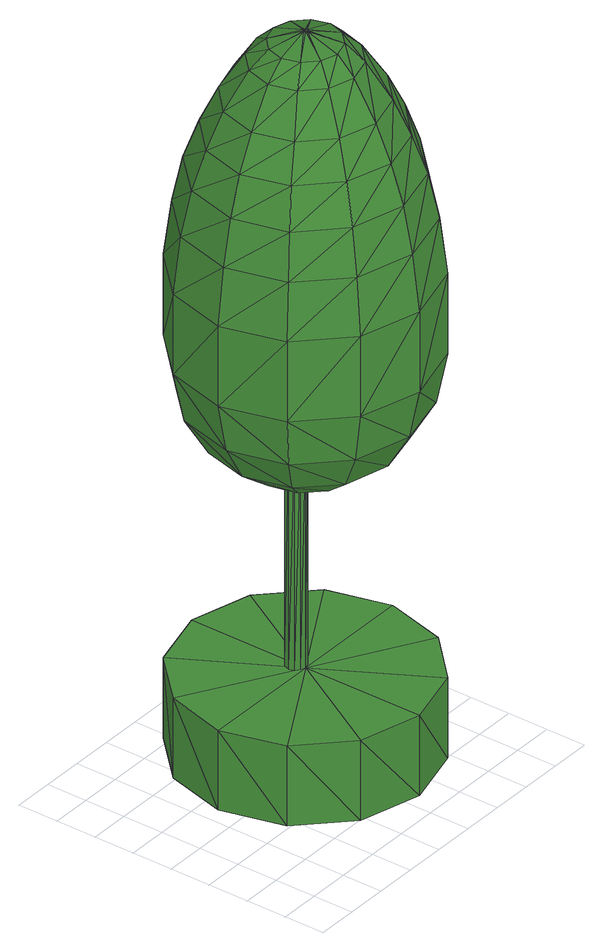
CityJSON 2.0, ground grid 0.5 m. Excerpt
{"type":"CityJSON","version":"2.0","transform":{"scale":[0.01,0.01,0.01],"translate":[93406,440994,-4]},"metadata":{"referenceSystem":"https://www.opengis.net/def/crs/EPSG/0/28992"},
"CityObjects":{
"tree1":{"type":"SolitaryVegetationObject","attributes":{"Geslacht":"Aesculus","Brondatum":"13-06-2019","Aanlegjaar":"1984","Beheerobjectomschrijving":"12310.bm41","Ontwikkeling":"Blijvende Kroon","Boomsortiment":"Aesculus hippocastanum","Boomstatus":"Niet van toepassing","Stamdiameter":"25","tree_part":"kruin","Takvrije_zone":"tot 2,50 meter Bereikt","Kroondiameter":"3","Thema":"Bomen","Boomhoogte":"6-9 m.","Straat":"C.N.A.Looslaan","Wijk":"Hillegersberg Noord","Laatste_mutatie":"17-05-2019","Boomsortiment_nederlands":"Wilde kastanje, Witte paa ;Aanbev. = N","Buurt":"Hillegersberg Noord - 40","Hoogte":"-2.543931"},"geometry":[{"type":"CompositeSurface","lod":"2","boundaries":[[[0,1,2]],[[0,3,4]],[[5,3,6]],[[7,8,6]],[[7,9,10]],[[11,9,12]],[[11,13,14]],[[13,15,16]],[[15,17,18]],[[17,19,20]],[[21,22,19]],[[6,8,23]],[[21,24,22]],[[23,25,26]],[[27,24,28]],[[25,29,28]],[[25,30,29]],[[7,10,8]],[[8,10,31]],[[30,32,33]],[[32,34,35]],[[34,36,37]],[[37,36,38]],[[38,39,40]],[[40,39,41]],[[42,43,41]],[[44,45,42]],[[46,47,44]],[[46,48,49]],[[48,50,49]],[[50,51,52]],[[51,53,52]],[[52,53,54]],[[54,55,56]],[[56,55,57]],[[58,59,57]],[[60,61,58]],[[62,61,60]],[[41,63,40]],[[64,65,62]],[[43,63,41]],[[43,66,63]],[[67,68,64]],[[69,70,66]],[[71,72,67]],[[73,74,70]],[[75,76,71]],[[77,78,74]],[[75,79,80]],[[81,82,79]],[[83,78,77]],[[84,85,81]],[[86,83,87]],[[88,89,84]],[[90,86,91]],[[92,93,88]],[[94,90,95]],[[96,97,92]],[[98,94,99]],[[100,101,96]],[[102,98,103]],[[104,105,100]],[[106,102,107]],[[108,109,104]],[[110,106,111]],[[112,113,108]],[[114,110,115]],[[116,117,112]],[[71,76,72]],[[67,72,68]],[[64,68,65]],[[68,118,65]],[[118,119,120]],[[119,121,122]],[[121,123,124]],[[123,125,126]],[[125,127,128]],[[127,129,130]],[[129,131,132]],[[132,131,133]],[[47,45,44]],[[134,47,46]],[[49,134,46]],[[135,134,49]],[[136,135,137]],[[138,136,139]],[[139,136,137]],[[137,135,49]],[[49,50,137]],[[50,52,137]],[[137,52,139]],[[52,54,139]],[[139,54,56]],[[56,138,139]],[[140,138,56]],[[57,140,56]],[[59,140,57]],[[61,59,58]],[[62,65,61]],[[65,118,120]],[[65,120,61]],[[61,120,59]],[[120,119,122]],[[120,122,59]],[[59,122,140]],[[122,121,124]],[[122,124,140]],[[140,124,138]],[[124,123,126]],[[124,126,138]],[[138,126,136]],[[126,125,128]],[[126,128,136]],[[136,128,135]],[[128,127,130]],[[128,130,135]],[[135,130,134]],[[130,129,132]],[[130,132,134]],[[134,132,47]],[[132,133,47]],[[47,133,45]],[[45,43,42]],[[69,66,43]],[[45,69,43]],[[133,69,45]],[[73,70,69]],[[133,73,69]],[[131,73,133]],[[77,74,73]],[[131,77,73]],[[87,83,77]],[[87,77,131]],[[129,87,131]],[[91,86,87]],[[91,87,129]],[[127,91,129]],[[95,90,91]],[[95,91,127]],[[125,95,127]],[[99,94,95]],[[99,95,125]],[[123,99,125]],[[103,98,99]],[[103,99,123]],[[121,103,123]],[[107,102,103]],[[107,103,121]],[[119,107,121]],[[111,106,107]],[[111,107,119]],[[118,111,119]],[[115,110,111]],[[115,111,118]],[[68,115,118]],[[72,115,68]],[[72,114,115]],[[76,114,72]],[[116,141,117]],[[142,143,141]],[[82,144,145]],[[141,143,146]],[[141,146,117]],[[117,146,147]],[[147,148,117]],[[148,149,150]],[[81,85,82]],[[85,144,82]],[[84,89,85]],[[104,109,105]],[[108,113,109]],[[112,117,113]],[[113,148,109]],[[109,148,150]],[[109,150,105]],[[105,150,151]],[[151,152,105]],[[92,97,93]],[[97,153,93]],[[96,101,97]],[[100,105,101]],[[152,101,105]],[[101,152,97]],[[97,152,153]],[[151,153,152]],[[150,153,151]],[[149,153,150]],[[153,149,93]],[[88,93,89]],[[149,89,93]],[[89,149,85]],[[85,149,144]],[[144,149,148]],[[147,144,148]],[[145,144,147]],[[146,145,147]],[[143,145,146]],[[145,143,82]],[[143,142,82]],[[79,82,142]],[[79,142,80]],[[80,142,141]],[[80,141,116]],[[75,80,76]],[[76,80,116]],[[76,116,114]],[[114,116,112]],[[114,112,110]],[[110,112,108]],[[110,108,106]],[[106,108,104]],[[106,104,102]],[[102,104,100]],[[102,100,98]],[[98,100,96]],[[98,96,94]],[[94,96,92]],[[94,92,90]],[[90,92,88]],[[90,88,86]],[[86,88,84]],[[86,84,83]],[[83,84,81]],[[83,81,78]],[[78,81,79]],[[78,79,75]],[[78,75,74]],[[74,75,71]],[[74,71,70]],[[70,71,67]],[[70,67,66]],[[66,67,64]],[[66,64,63]],[[63,64,62]],[[63,62,40]],[[40,62,60]],[[60,38,40]],[[37,38,60]],[[58,37,60]],[[35,34,37]],[[35,37,58]],[[57,35,58]],[[55,35,57]],[[55,32,35]],[[33,32,55]],[[54,33,55]],[[53,33,54]],[[29,30,33]],[[29,33,53]],[[28,29,27]],[[27,29,53]],[[27,53,51]],[[24,27,51]],[[24,51,22]],[[22,51,50]],[[48,22,50]],[[19,22,48]],[[20,19,48]],[[20,48,46]],[[44,20,46]],[[18,17,20]],[[18,20,44]],[[42,18,44]],[[16,15,18]],[[148,113,117]],[[16,18,42]],[[41,16,42]],[[39,16,41]],[[39,13,16]],[[14,13,39]],[[38,14,39]],[[36,14,38]],[[9,11,14]],[[9,14,36]],[[10,9,36]],[[10,36,34]],[[31,10,34]],[[31,34,32]],[[30,31,32]],[[31,30,8]],[[8,25,23]],[[30,25,8]],[[26,25,28]],[[24,26,28]],[[26,24,23]],[[23,24,21]],[[23,21,6]],[[6,21,5]],[[5,21,19]],[[5,19,17]],[[3,5,17]],[[3,17,15]],[[4,3,15]],[[4,15,13]],[[11,4,13]],[[12,4,11]],[[0,4,12]],[[12,1,0]],[[9,1,12]],[[1,9,7]],[[1,7,2]],[[2,7,6]],[[3,2,6]],[[2,3,0]]]}]},
"tree2":{"type":"SolitaryVegetationObject","attributes":{"Geslacht":"Aesculus","Brondatum":"13-06-2019","Aanlegjaar":"1984","Beheerobjectomschrijving":"12310.bm41","Ontwikkeling":"Blijvende Kroon","Boomsortiment":"Aesculus hippocastanum","Boomstatus":"Niet van toepassing","Stamdiameter":"25","tree_part":"wortel","Takvrije_zone":"tot 2,50 meter Bereikt","Thema":"Bomen","Kroondiameter":"3","Boomhoogte":"6-9 m.","Straat":"C.N.A.Looslaan","Wijk":"Hillegersberg Noord","Laatste_mutatie":"17-05-2019","Boomsortiment_nederlands":"Wilde kastanje, Witte paa ;Aanbev. = N","Buurt":"Hillegersberg Noord - 40","Hoogte":"-2.543931"},"geometry":[{"type":"CompositeSurface","lod":"2","boundaries":[[[154,155,156]],[[154,157,158]],[[159,158,160]],[[155,161,156]],[[162,159,160]],[[161,163,156]],[[164,162,160]],[[163,165,156]],[[166,164,160]],[[165,167,156]],[[168,166,160]],[[167,169,156]],[[170,168,160]],[[169,171,156]],[[172,170,160]],[[171,173,156]],[[174,172,160]],[[173,175,156]],[[176,174,160]],[[175,177,156]],[[178,176,160]],[[177,179,156]],[[158,157,160]],[[157,178,160]],[[179,154,156]],[[154,179,157]],[[179,178,157]],[[179,177,178]],[[177,176,178]],[[177,175,176]],[[175,174,176]],[[175,173,174]],[[173,172,174]],[[173,171,172]],[[171,170,172]],[[171,169,170]],[[169,168,170]],[[169,167,168]],[[167,166,168]],[[167,165,166]],[[165,164,166]],[[165,163,164]],[[163,162,164]],[[163,161,162]],[[161,159,162]],[[161,155,159]],[[155,158,159]],[[155,154,158]]]}]},
"tree3":{"type":"SolitaryVegetationObject","attributes":{"Geslacht":"Aesculus","Brondatum":"13-06-2019","Aanlegjaar":"1984","Beheerobjectomschrijving":"12310.bm41","Ontwikkeling":"Blijvende Kroon","Boomsortiment":"Aesculus hippocastanum","Boomstatus":"Niet van toepassing","Stamdiameter":"25","tree_part":"stam","Takvrije_zone":"tot 2,50 meter Bereikt","Thema":"Bomen","Kroondiameter":"3","Boomhoogte":"6-9 m.","Straat":"C.N.A.Looslaan","Wijk":"Hillegersberg Noord","Laatste_mutatie":"17-05-2019","Boomsortiment_nederlands":"Wilde kastanje, Witte paa ;Aanbev. = N","Buurt":"Hillegersberg Noord - 40","Hoogte":"-2.543931"},"geometry":[{"type":"CompositeSurface","lod":"2","boundaries":[[[180,181,182]],[[181,183,184]],[[185,186,183]],[[187,188,185]],[[182,181,189]],[[190,191,187]],[[189,192,193]],[[193,194,195]],[[191,188,187]],[[195,196,197]],[[188,186,185]],[[197,156,198]],[[186,199,183]],[[183,199,184]],[[199,200,184]],[[196,156,197]],[[200,201,202]],[[194,196,195]],[[192,194,193]],[[184,200,202]],[[181,192,189]],[[181,184,192]],[[192,184,202]],[[192,202,194]],[[194,202,201]],[[194,201,196]],[[196,201,200]],[[196,200,156]],[[156,200,199]],[[156,199,198]],[[198,199,186]],[[198,186,197]],[[197,186,188]],[[197,188,195]],[[195,188,191]],[[195,191,193]],[[193,191,190]],[[193,190,189]],[[189,190,187]],[[189,187,182]],[[182,187,185]],[[182,185,180]],[[180,185,183]],[[180,183,181]]]}]}
},
"vertices":[
[222,180,393],[222,177,393],[221,181,393],[251,234,406],[275,210,406],[220,242,406],[220,182,393],[221,177,393],[220,176,393],[275,147,406],[251,124,406],[283,179,406],[223,179,393],[329,179,442],[315,124,442],[315,234,442],[357,179,489],[275,273,442],[339,248,489],[220,288,442],[289,298,489],[188,234,406],[165,273,442],[218,181,393],[165,210,406],[218,177,393],[218,180,393],[157,179,406],[217,179,393],[165,147,406],[188,124,406],[220,116,406],[165,84,442],[125,124,442],[220,70,442],[151,60,489],[275,84,442],[220,42,489],[289,60,489],[339,110,489],[295,49,551],[350,104,551],[370,179,551],[370,179,651],[350,254,551],[350,254,651],[295,309,551],[295,309,651],[220,316,489],[220,329,551],[151,298,489],[125,234,442],[101,248,489],[111,179,442],[83,179,489],[101,110,489],[70,179,551],[90,104,551],[145,49,551],[145,49,651],[220,29,551],[220,29,651],[295,49,651],[350,104,651],[342,108,720],[291,57,720],[361,179,720],[349,179,775],[332,114,775],[342,250,720],[332,243,775],[318,235,822],[333,179,822],[285,291,775],[276,276,822],[266,259,864],[300,226,864],[220,292,822],[220,272,864],[220,243,909],[252,234,909],[188,234,909],[199,215,930],[174,259,864],[165,211,909],[184,200,930],[140,226,864],[164,276,822],[156,179,909],[178,179,930],[127,179,864],[122,235,822],[165,147,909],[184,158,930],[140,132,864],[107,179,822],[188,124,909],[199,143,930],[174,99,864],[122,123,822],[220,115,909],[220,137,930],[220,86,864],[164,82,822],[252,124,909],[241,143,930],[266,99,864],[220,66,822],[275,147,909],[256,158,930],[300,132,864],[276,82,822],[284,179,909],[262,179,930],[313,179,864],[318,123,822],[275,211,909],[256,200,930],[285,67,775],[220,50,775],[220,38,720],[155,67,775],[149,57,720],[108,114,775],[98,108,720],[91,179,775],[79,179,720],[108,243,775],[98,250,720],[155,291,775],[149,301,720],[220,308,775],[220,320,720],[291,301,720],[220,329,651],[145,309,651],[90,254,651],[145,309,551],[70,179,651],[90,254,551],[90,104,651],[241,215,930],[220,221,930],[220,182,943],[218,180,943],[218,181,943],[221,181,943],[222,180,943],[223,179,943],[217,179,943],[222,177,943],[221,177,943],[220,176,943],[218,177,943],
[295,49,146],[350,104,146],[220,179,146],[295,49,46],[350,104,46],[370,179,46],[220,179,46],[370,179,146],[350,254,46],[350,254,146],[295,309,46],[295,309,146],[220,329,46],[220,329,146],[145,309,46],[145,309,146],[90,254,46],[90,254,146],[70,179,46],[70,179,146],[90,104,46],[90,104,146],[145,49,46],[145,49,146],[220,29,46],[220,29,146],
[226,202,146],[231,198,146],[220,204,146],[226,202,426],[231,198,426],[220,204,426],[214,181,426],[214,202,426],[209,185,426],[214,202,146],[209,198,426],[207,191,426],[232,191,146],[209,198,146],[231,185,146],[207,191,146],[226,181,146],[209,185,146],[214,181,146],[220,179,426],[226,181,426],[231,185,426],[232,191,426]
]}
